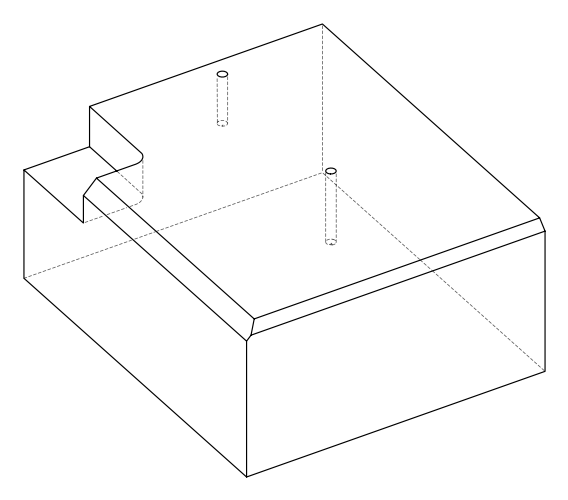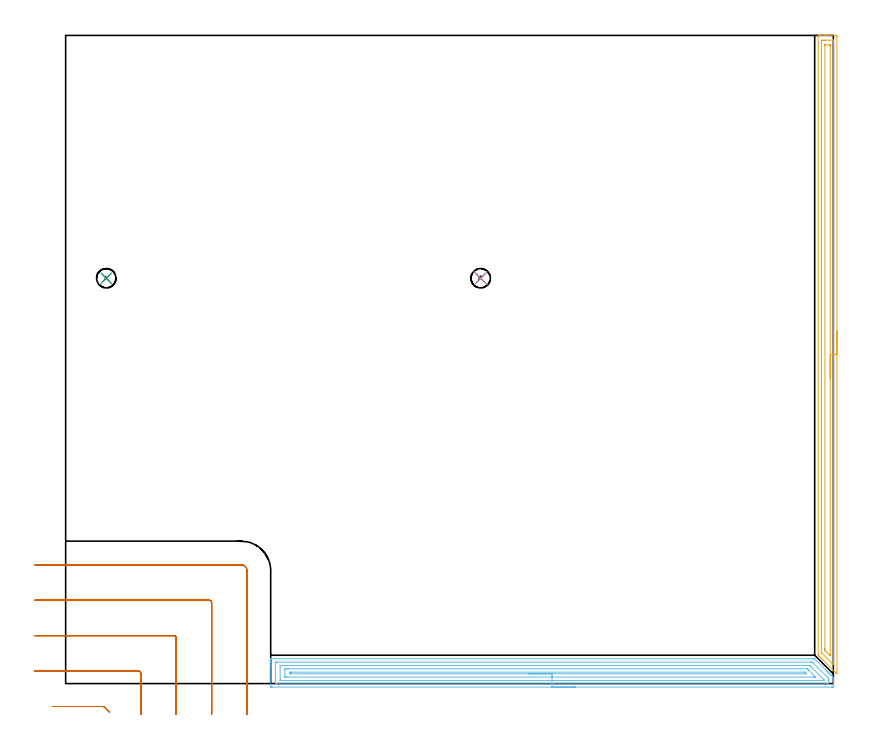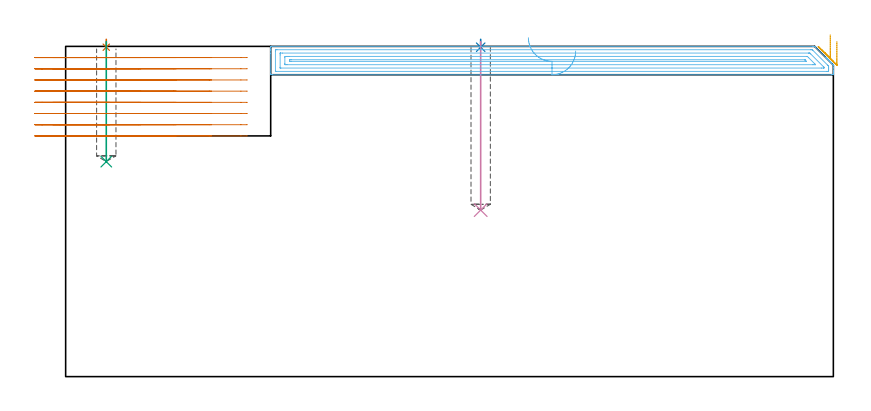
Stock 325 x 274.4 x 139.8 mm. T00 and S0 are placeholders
(PLAN: 7 operations, 3 tool changes, 25.1 min)
(1 SPOT_DRILL | STEP1POCKET | NXT0321_9005460120000 | 0.03 min | 0 mm3)
(2 SPOT_DRILL_1 | STEP1POCKET_1 | NXT0321_9005460120000 | 0.03 min | 0 mm3)
(3 DRILL_BLIND_HOLE_INTO_CENTER | STEP1POCKET | UGT0301_199 | 0.2 min | 2479 mm3)
(4 DRILL_BLIND_HOLE_INTO_CENTER_1 | STEP1POCKET_1 | UGT0301_199 | 0.29 min | 3557 mm3)
(5 AREA_MILL | FG_CHAMFER_SURFACE | UGT0205_001 | 6.62 min | 8535 mm3)
(6 AREA_MILL_1 | FG_CHAMFER_SURFACE_1 | UGT0205_001 | 9.62 min | 17364 mm3)
(7 MILL_CORNER_NOTCH_RECTANGULAR | CORNER_NOTCH_RECTANGULAR | UGT0201_094 | Follow Part, ap 5, ae 75% | 8.29 min | 196608 mm3)
(TOOL NXT0321_9005460120000 | NC Spot Drill, 142deg, 12mm, Carbide, Uncoated | D12 PA142 FL30 Z2)
(TOOL UGT0301_199 | Twist Drill 8.2 mm | D8.2 PA118 FL72 Z2)
(TOOL UGT0205_001 | Chamfer Mill 20 x 3 x 45 deg. | D20 FL50 Z2)
(TOOL UGT0201_094 | End mill 20 mm | D20 FL38 Z4)
(OP 1 SPOT_DRILL)
G17 G21 G94 G90
T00 M6
G54
G17 G0 G90 X17.2 Y171.6 S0 M3
G43 Z149.8 H0
G94 G81 G98 Z139.447 F250. R142.8
G80
M5
M2
(OP 2 SPOT_DRILL_1)
G17 G21 G94 G90
T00 M6
G54
G17 G0 G90 X175.7 Y171.6 S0 M3
G43 Z149.8 H0
G94 G81 G98 Z139.447 F250. R142.8
G80
M5
M2
(OP 3 DRILL_BLIND_HOLE_INTO_CENTER)
G17 G21 G94 G90
T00 M6
G54
G17 G0 G90 X17.2 Y171.6 S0 M3
G43 Z149.8 H0
G94 G81 G98 Z91. F250. R141.8
G80
M5
M2
(OP 4 DRILL_BLIND_HOLE_INTO_CENTER_1)
G17 G21 G94 G90
T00 M6
G54
G17 G0 G90 X175.7 Y171.6 S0 M3
G43 Z149.8 H0
G94 G81 G98 Z70.5 F250. R141.8
G80
M5
M2
(OP 5 AREA_MILL)
G17 G21 G94 G90
T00 M6
G54
G17 G0 G90 X326.5 Y149.25 S1061 M3
G43 Z149.8 H0
Z141.9
G94 G1 Y149.212 Z141.028 F250.
Y149.098 Z140.163
Y148.909 Z139.312
Y148.647 Z138.48
Y148.313 Z137.674
Y147.91 Z136.9
Y147.442 Z136.164
Y146.91 Z135.472
Y146.321 Z134.829
Y145.678 Z134.24
Y144.986 Z133.708
Y144.25 Z133.24
Y143.476 Z132.837
Y142.67 Z132.503
Y141.838 Z132.241
Y140.986 Z132.052
Y140.122 Z131.938
Y139.25 Z131.9
Y4.279
X326.493 Y4.119 Z131.906
X326.322 Y4.278 Z132.077
X326.296 Y4.304 Z132.104
X320.958 Y9.641 Z137.44
X320.79 Y9.807 Z137.604
X320.628 Y9.971 Z137.77
X320.511 Y10.088 Z137.887
X320.35 Y10.247 Z138.045
X320.195 Y10.404 Z138.203
X320.064 Y10.535 Z138.334
X319.91 Y10.687 Z138.485
X319.761 Y10.837 Z138.636
X319.617 Y10.982 Z138.781
X319.47 Y11.128 Z138.925
X319.328 Y11.271 Z139.069
X319.17 Y11.429 Z139.228
X319.03 Y11.568 Z139.366
X318.898 Y11.701 Z139.5
X318.724 Y11.876 Z139.674
X318.605 Y11.996 Z139.791
X318.6 Y12.769 Z139.8
Y274.222
X318.596 Y274.399 Z139.794
X318.942 Y274.4 Z139.458
X319.209 Z139.191
X319.91 Z138.485
X321.141 Z137.256
X321.67 Z136.724
X322.285 Z136.11
X325.805 Z132.592
X326.07 Y274.397 Z132.327
X326.492 Y274.39 Z131.906
X326.496 Y274.208 Z131.902
X326.499 Y273.775 Z131.901
X326.5 Y139.25 Z131.9
X325.086 Z133.314
X325.085 Y8.407 Z133.315
X325.084 Y8.3 Z133.316
X325.079 Y8.026 Z133.321
X325.073 Y7.988 Z133.327
X325.035 Y8.021 Z133.365
X324.992 Y8.061 Z133.408
X324.749 Y8.3 Z133.651
X320.281 Y12.77 Z138.119
X320.108 Y12.947 Z138.292
X320.047 Y13.014 Z138.353
X320.021 Y13.046 Z138.379
X320.019 Y13.066 Z138.381
X320.017 Y13.164 Z138.383
X320.014 Y13.558 Z138.386
Y13.664
X320.015 Y271.881 Z138.385
X320.016 Y271.987 Z138.384
X320.021 Y272.372 Z138.379
X320.393 Y272.391 Z138.007
X320.79 Y272.397 Z137.61
X321.264 Y272.4 Z137.136
X321.67 Z136.73
X323.43 Z134.97
X324.784 Z133.616
X324.996 Y272.398 Z133.404
X325.03 Y272.396 Z133.37
X325.064 Y272.39 Z133.336
X325.079 Y272.383 Z133.321
X325.08 Y272.357 Z133.32
X325.085 Y272.094 Z133.315
X325.086 Y139.25 Z133.314
X323.672 Z134.728
X323.671 Y12.524 Z134.729
X323.669 Y11.876 Z134.731
X323.668 Y11.845 Z134.732
Y11.843
X323.627 Y11.876 Z134.773
X323.43 Y12.07 Z134.97
X322.729 Y12.77 Z135.671
X321.836 Y13.664 Z136.564
X321.67 Y13.831 Z136.73
X321.493 Y14.014 Z136.907
X321.45 Y14.061 Z136.95
X321.435 Y14.092 Z136.965
X321.433 Y14.149 Z136.967
X321.43 Y14.312 Z136.97
X321.429 Y14.557 Z136.971
Y14.803
Y270.199
X321.43 Y270.322 Z136.97
X321.433 Y270.382 Z136.967
X321.435 Y270.389 Z136.965
X321.445 Y270.394 Z136.955
X321.474 Y270.398 Z136.926
X323.234 Y270.399 Z135.166
X323.43 Y270.395 Z134.97
X323.627 Y270.39 Z134.773
X323.665 Y270.382 Z134.735
X323.667 Y270.346 Z134.733
X323.67 Y270.281 Z134.73
X323.671 Y270.199 Z134.729
X323.672 Y269.954 Z134.728
Y139.25
Y138.378 Z134.766
Y137.514 Z134.88
Y136.662 Z135.069
Y135.83 Z135.331
Y135.024 Z135.665
Y134.25 Z136.068
Y133.514 Z136.537
Y132.822 Z137.068
Y132.179 Z137.657
Y131.59 Z138.301
Y131.058 Z138.993
Y130.59 Z139.728
Y130.187 Z140.502
Y129.853 Z141.308
Y129.591 Z142.14
Y129.402 Z142.992
Y129.288 Z143.857
Y129.25 Z144.728
G0 Z149.8
M5
M2
(OP 6 AREA_MILL_1)
G17 G21 G94 G90
T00 M6
G54
G17 G0 G90 X215.9 Y-1.5 S1061 M3
G43 Z149.8 H0
Z137.8
G94 G1 X215.862 Z136.928 F250.
X215.748 Z136.064
X215.559 Z135.212
X215.297 Z134.38
X214.963 Z133.574
X214.56 Z132.8
X214.092 Z132.064
X213.561 Z131.372
X212.971 Z130.729
X212.328 Z130.14
X211.636 Z129.608
X210.9 Z129.14
X210.126 Z128.737
X209.32 Z128.403
X208.488 Z128.141
X207.637 Z127.952
X206.772 Z127.838
X205.9 Z127.8
X87.429
X87.096 Y-1.497 Z127.802
X86.81 Y-1.494 Z127.804
X86.8 Y-1.172 Z128.125
Y7.554 Z136.849
Y8.945 Z138.241
Y9.299 Z138.594
Y10.234 Z139.533
X86.803 Y10.369 Z139.662
X86.81 Y10.498 Z139.789
X86.982 Y10.5 Z139.8
X316.324
X317.103 Y10.495 Z139.791
X317.218 Y10.382 Z139.679
X317.429 Y10.172 Z139.47
X321.793 Y5.809 Z135.105
X321.889 Y5.711 Z135.011
X321.987 Y5.613 Z134.913
X322.084 Y5.518 Z134.814
X322.173 Y5.427 Z134.727
X322.285 Y5.315 Z134.615
X322.375 Y5.227 Z134.523
X322.457 Y5.143 Z134.442
X322.583 Y5.017 Z134.317
X322.665 Y4.936 Z134.232
X322.741 Y4.859 Z134.158
X322.881 Y4.719 Z134.018
X322.956 Y4.645 Z133.942
X323.025 Y4.575 Z133.874
X323.179 Y4.421 Z133.72
X323.247 Y4.355 Z133.651
X323.31 Y4.291 Z133.59
X323.477 Y4.123 Z133.422
X323.538 Y4.064 Z133.36
X323.594 Y4.007 Z133.306
X323.775 Y3.825 Z133.124
X323.829 Y3.773 Z133.07
X323.878 Y3.723 Z133.022
X324.073 Y3.527 Z132.826
X324.119 Y3.482 Z132.779
X324.669 Y2.931 Z132.23
X324.847 Y2.755 Z132.052
X324.967 Y2.63 Z131.928
X324.996 Y2.594 Z131.89
X324.999 Y2.537 Z131.834
X325. Y2.513 Z131.811
Y1.446 Z130.74
Y0.219 Z129.515
Y-0.299 Z128.995
Y-0.913 Z128.382
X324.996 Y-1.172 Z128.123
X324.99 Y-1.493 Z127.803
X324.704 Y-1.497 Z127.801
X324.371 Y-1.5 Z127.8
X205.9
Y-0.086 Z129.214
X89.217 Y-0.085 Z129.215
X88.995 Y-0.083 Z129.217
X88.86 Y-0.079 Z129.221
X88.809 Y-0.071 Z129.229
X88.807 Y-0.042 Z129.258
X88.801 Y0.106 Z129.406
X88.8 Y8.427 Z137.727
X88.801 Y8.833 Z138.133
X88.805 Y8.969 Z138.269
X88.81 Y9.072 Z138.372
X88.88 Y9.079 Z138.379
X89.217 Y9.084 Z138.384
X89.437 Y9.085 Z138.385
X315.43
X315.651 Y9.084 Z138.384
X315.986 Y9.079 Z138.379
X316.069 Y9.069 Z138.369
X316.183 Y8.962 Z138.262
X316.324 Y8.825 Z138.125
X322.583 Y2.567 Z131.867
X322.83 Y2.318 Z131.618
X322.908 Y2.236 Z131.536
X322.967 Y2.172 Z131.472
X322.99 Y2.114 Z131.414
X322.997 Y1.914 Z131.214
X322.999 Y1.446 Z130.746
X323. Y1.039 Z130.339
Y0.573 Z129.873
X322.999 Y0.167 Z129.467
X322.995 Y0.031 Z129.331
X322.99 Y-0.072 Z129.228
X322.92 Y-0.079 Z129.221
X322.583 Y-0.084 Z129.216
X322.364 Y-0.085 Z129.215
X205.9 Y-0.086 Z129.214
Y1.328 Z130.628
X91.125 Y1.329 Z130.629
X91.005 Y1.33 Z130.63
X90.885 Y1.333 Z130.633
X90.814 Y1.335 Z130.635
X90.809 Y1.38 Z130.68
X90.805 Y1.446 Z130.746
X90.801 Y1.645 Z130.945
Y6.881 Z136.181
X90.808 Y7.554 Z136.854
X90.81 Y7.653 Z136.953
X90.819 Y7.665 Z136.965
X90.846 Y7.668 Z136.968
X90.887 Y7.67 Z136.97
X91.005 Y7.671 Z136.971
X91.779 Y7.672 Z136.972
X314.536 Y7.671 Z136.971
X314.656 Y7.67 Z136.97
X314.896 Y7.664 Z136.964
X315.03 Y7.66 Z136.96
X315.067 Y7.626 Z136.926
X315.143 Y7.554 Z136.854
X315.43 Y7.271 Z136.571
X320.795 Y1.906 Z131.206
X320.91 Y1.788 Z131.088
X320.964 Y1.729 Z131.029
X320.989 Y1.7 Z131.
X320.991 Y1.646 Z130.946
X320.992 Y1.446 Z130.746
X320.99 Y1.348 Z130.648
X320.981 Y1.335 Z130.635
X320.954 Y1.332 Z130.632
X320.914 Y1.33 Z130.63
X320.795 Y1.329 Z130.629
X320.021 Y1.328 Z130.628
X205.9
Y2.743 Z132.043
X93.688
X93.251 Y2.745 Z132.045
X92.948 Y2.75 Z132.05
X92.81 Y2.767 Z132.067
X92.8 Y3.185 Z132.485
Y5.803 Z135.103
X92.81 Y6.235 Z135.535
X93.235 Y6.251 Z135.551
X93.688 Y6.255 Z135.555
X94.123 Y6.257 Z135.557
X94.582
X313.642
X313.795 Y6.256 Z135.556
X313.917 Y6.252 Z135.552
X313.992 Y6.248 Z135.548
X314.042 Y6.201 Z135.501
X314.442 Y5.809 Z135.109
X314.536 Y5.716 Z135.016
X317.218 Y3.032 Z132.332
X317.417 Y2.823 Z132.123
X317.479 Y2.748 Z132.048
X317.446 Y2.747 Z132.047
X317.218 Y2.744 Z132.044
X316.784 Y2.743 Z132.043
X316.324
X205.9
Y4.157 Z133.457
X95.38
X95.044 Y4.161 Z133.461
X94.877 Y4.164 Z133.464
X94.81 Y4.171 Z133.471
X94.808 Y4.226 Z133.526
X94.804 Y4.719 Z134.019
X94.81 Y4.802 Z134.102
X94.822 Y4.837 Z134.137
X94.86 Y4.838 Z134.138
X95.04 Y4.841 Z134.141
X95.404 Y4.843 Z134.143
X95.476
X312.748
X312.844 Y4.842 Z134.142
X312.93 Y4.838 Z134.138
X312.948 Y4.837 Z134.137
X312.997 Y4.794 Z134.094
X313.079 Y4.718 Z134.018
X313.194 Y4.607 Z133.907
X313.249 Y4.553 Z133.853
X313.642 Y4.16 Z133.46
Y4.158 Z133.458
X313.546 Y4.157 Z133.457
X313.451
X205.9
X205.029 Z133.495
X204.164 Z133.609
X203.312 Z133.798
X202.48 Z134.06
X201.674 Z134.394
X200.9 Z134.797
X200.164 Z135.265
X199.472 Z135.796
X198.829 Z136.386
X198.24 Z137.029
X197.709 Z137.721
X197.24 Z138.457
X196.837 Z139.231
X196.503 Z140.037
X196.241 Z140.869
X196.052 Z141.72
X195.938 Z142.585
X195.9 Z143.457
G0 Z149.8
M5
M2
(OP 7 MILL_CORNER_NOTCH_RECTANGULAR)
G17 G21 G94 G90
T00 M6
G54
G17 G0 G90 X18.618 Y-12.142 S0 M3
G43 Z149.8 H0
Z135.062
G94 G1 X16.518 Y-10. F250.
G3 X15.809 Y-9.7 R1. F500.
G1 X-2.431
X-5.431 F250.
G0 Z149.8
X31.8 Y-13.
Z135.062
G1 Y-10.
Y4.305 F500.
G3 X30.805 Y5.3 R1.
G1 X-10.
X-13. F250.
G0 Z149.8
X46.8 Y-13.
Z135.062
G1 Y-10.
Y19.305 F500.
G3 X45.805 Y20.3 R1.
G1 X-10.
X-13. F250.
G0 Z149.8
X61.8 Y-13.
Z135.062
G1 Y-10.
Y34.304 F500.
G3 X60.804 Y35.3 R1.
G1 X-10.
X-13. F250.
G0 Z149.8
X76.8 Y-13.
Z135.062
G1 Y-10.
Y47.7 F500.
G3 X74.2 Y50.3 R2.6
G1 X-10.
X-13. F250.
G0 Z149.8
X18.618 Y-12.142
Z130.325
G1 X16.518 Y-10.
G3 X15.809 Y-9.7 R1. F500.
G1 X-2.431
X-5.431 F250.
G0 Z149.8
X31.8 Y-13.
Z130.325
G1 Y-10.
Y4.305 F500.
G3 X30.805 Y5.3 R1.
G1 X-10.
X-13. F250.
G0 Z149.8
X46.8 Y-13.
Z130.325
G1 Y-10.
Y19.305 F500.
G3 X45.805 Y20.3 R1.
G1 X-10.
X-13. F250.
G0 Z149.8
X61.8 Y-13.
Z130.325
G1 Y-10.
Y34.304 F500.
G3 X60.804 Y35.3 R1.
G1 X-10.
X-13. F250.
G0 Z149.8
X76.8 Y-13.
Z130.325
G1 Y-10.
Y47.7 F500.
G3 X74.2 Y50.3 R2.6
G1 X-10.
X-13. F250.
G0 Z149.8
X18.618 Y-12.142
Z125.587
G1 X16.518 Y-10.
G3 X15.809 Y-9.7 R1. F500.
G1 X-2.431
X-5.431 F250.
G0 Z149.8
X31.8 Y-13.
Z125.587
G1 Y-10.
Y4.305 F500.
G3 X30.805 Y5.3 R1.
G1 X-10.
X-13. F250.
G0 Z149.8
X46.8 Y-13.
Z125.587
G1 Y-10.
Y19.305 F500.
G3 X45.805 Y20.3 R1.
G1 X-10.
X-13. F250.
G0 Z149.8
X61.8 Y-13.
Z125.587
G1 Y-10.
Y34.304 F500.
G3 X60.804 Y35.3 R1.
G1 X-10.
X-13. F250.
G0 Z149.8
X76.8 Y-13.
Z125.587
G1 Y-10.
Y47.7 F500.
G3 X74.2 Y50.3 R2.6
G1 X-10.
X-13. F250.
G0 Z149.8
X18.618 Y-12.142
Z120.85
G1 X16.518 Y-10.
G3 X15.809 Y-9.7 R1. F500.
G1 X-2.431
X-5.431 F250.
G0 Z149.8
X31.8 Y-13.
Z120.85
G1 Y-10.
Y4.305 F500.
G3 X30.805 Y5.3 R1.
G1 X-10.
X-13. F250.
G0 Z149.8
X46.8 Y-13.
Z120.85
G1 Y-10.
Y19.305 F500.
G3 X45.805 Y20.3 R1.
G1 X-10.
X-13. F250.
G0 Z149.8
X61.8 Y-13.
Z120.85
G1 Y-10.
Y34.304 F500.
G3 X60.804 Y35.3 R1.
G1 X-10.
X-13. F250.
G0 Z149.8
X76.8 Y-13.
Z120.85
G1 Y-10.
Y47.7 F500.
G3 X74.2 Y50.3 R2.6
G1 X-10.
X-13. F250.
G0 Z149.8
X18.618 Y-12.142
Z116.112
G1 X16.518 Y-10.
G3 X15.809 Y-9.7 R1. F500.
G1 X-2.431
X-5.431 F250.
G0 Z149.8
X31.8 Y-13.
Z116.112
G1 Y-10.
Y4.305 F500.
G3 X30.805 Y5.3 R1.
G1 X-10.
X-13. F250.
G0 Z149.8
X46.8 Y-13.
Z116.112
G1 Y-10.
Y19.305 F500.
G3 X45.805 Y20.3 R1.
G1 X-10.
X-13. F250.
G0 Z149.8
X61.8 Y-13.
Z116.112
G1 Y-10.
Y34.304 F500.
G3 X60.804 Y35.3 R1.
G1 X-10.
X-13. F250.
G0 Z149.8
X76.8 Y-13.
Z116.112
G1 Y-10.
Y47.7 F500.
G3 X74.2 Y50.3 R2.6
G1 X-10.
X-13. F250.
G0 Z149.8
X18.618 Y-12.142
Z111.375
G1 X16.518 Y-10.
G3 X15.809 Y-9.7 R1. F500.
G1 X-2.431
X-5.431 F250.
G0 Z149.8
X31.8 Y-13.
Z111.375
G1 Y-10.
Y4.305 F500.
G3 X30.805 Y5.3 R1.
G1 X-10.
X-13. F250.
G0 Z149.8
X46.8 Y-13.
Z111.375
G1 Y-10.
Y19.305 F500.
G3 X45.805 Y20.3 R1.
G1 X-10.
X-13. F250.
G0 Z149.8
X61.8 Y-13.
Z111.375
G1 Y-10.
Y34.304 F500.
G3 X60.804 Y35.3 R1.
G1 X-10.
X-13. F250.
G0 Z149.8
X76.8 Y-13.
Z111.375
G1 Y-10.
Y47.7 F500.
G3 X74.2 Y50.3 R2.6
G1 X-10.
X-13. F250.
G0 Z149.8
X18.618 Y-12.142
Z106.637
G1 X16.518 Y-10.
G3 X15.809 Y-9.7 R1. F500.
G1 X-2.431
X-5.431 F250.
G0 Z149.8
X31.8 Y-13.
Z106.637
G1 Y-10.
Y4.305 F500.
G3 X30.805 Y5.3 R1.
G1 X-10.
X-13. F250.
G0 Z149.8
X46.8 Y-13.
Z106.637
G1 Y-10.
Y19.305 F500.
G3 X45.805 Y20.3 R1.
G1 X-10.
X-13. F250.
G0 Z149.8
X61.8 Y-13.
Z106.637
G1 Y-10.
Y34.304 F500.
G3 X60.804 Y35.3 R1.
G1 X-10.
X-13. F250.
G0 Z149.8
X76.8 Y-13.
Z106.637
G1 Y-10.
Y47.7 F500.
G3 X74.2 Y50.3 R2.6
G1 X-10.
X-13. F250.
G0 Z149.8
X18.618 Y-12.142
Z101.9
G1 X16.518 Y-10.
G3 X15.809 Y-9.7 R1. F500.
G1 X-2.431
X-5.431 F250.
G0 Z149.8
X31.8 Y-13.
Z101.9
G1 Y-10.
Y4.305 F500.
G3 X30.805 Y5.3 R1.
G1 X-10.
X-13. F250.
G0 Z149.8
X46.8 Y-13.
Z101.9
G1 Y-10.
Y19.305 F500.
G3 X45.805 Y20.3 R1.
G1 X-10.
X-13. F250.
G0 Z149.8
X61.8 Y-13.
Z101.9
G1 Y-10.
Y34.304 F500.
G3 X60.804 Y35.3 R1.
G1 X-10.
X-13. F250.
G0 Z149.8
X76.8 Y-13.
Z101.9
G1 Y-10.
Y47.7 F500.
G3 X74.2 Y50.3 R2.6
G1 X-10.
X-13. F250.
G0 Z149.8
M5
M2
